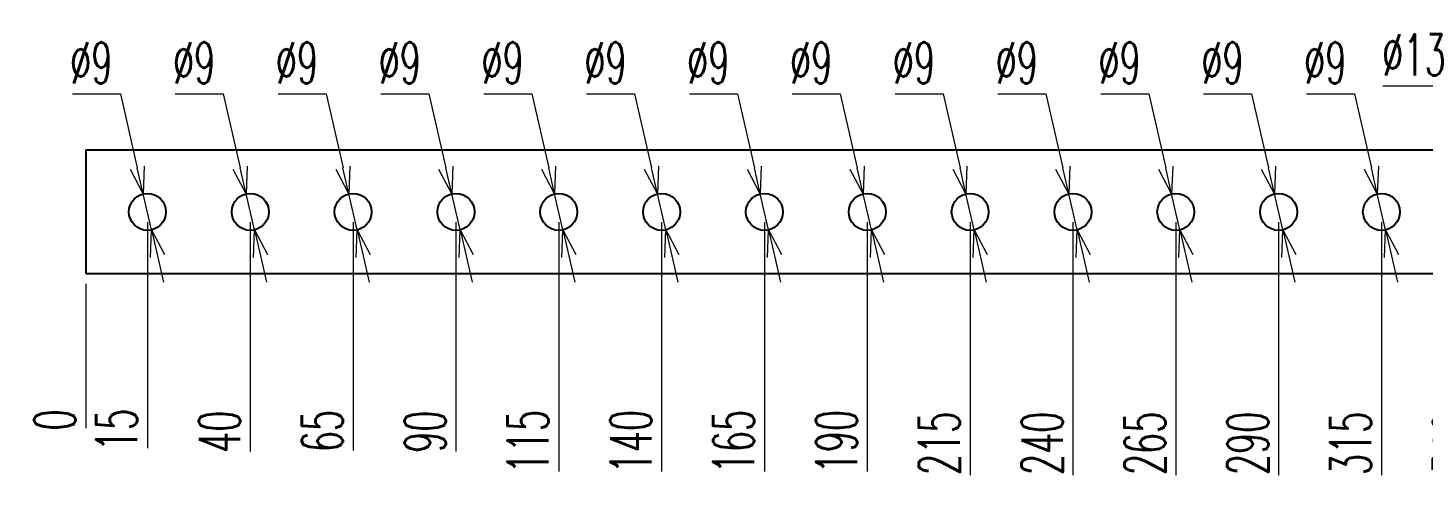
# Model space of a CAD drawing. Header units: millimetres. Extents: x 173893 to 258446, y -176540 to -123824.
# Drawn here: x 192732.6 to 193071.8, y -171179.3 to -171066.8 of the extents above; entities that cross this region are included whole.
import ezdxf

# ---------------------------------------------------------------- set-up
doc = ezdxf.new("R2010")
doc.units = ezdxf.units.MM
doc.header["$LTSCALE"] = 3
doc.layers.add('@.DM. NÉT CHÍNH', color=7, linetype='Continuous')
doc.styles.add('Ann_w01', font='romans.shx', dxfattribs={"width": 0.6, "bigfont": 'chineset.shx'})
doc.dimstyles.new('Dim 01_SC05', dxfattribs={"dimscale": 5, "dimtxt": 2, "dimasz": 1.3, "dimexe": 0.5, "dimexo": 0.5, "dimgap": 0.5, "dimtad": 1, "dimtoh": 1, "dimdec": 1, "dimzin": 12, "dimdsep": 46, "dimtxsty": 'Ann_w01', "dimblk": 'OPEN30', "dimcen": 1.5, "dimclrd": 6, "dimclre": 6, "dimclrt": 3, "dimadec": 1, "dimazin": 3, "dimtm": 1e-09, "dimtfac": 1, "dimtdec": 1, "dimtmove": 0, "dimatfit": 3, "dimldrblk": 'OPEN30', "dimfxl": 1, "dimtolj": 1, "dimlwd": 20, "dimlwe": 20, "dimarcsym": 0})

# ---------------------------------------------------------------- blocks, each defined once
blk = doc.blocks.new('*D950')
at = {"layer": '@.DM. NÉT CHÍNH', "color": 6, "linetype": 'Continuous', "lineweight": 20, "transparency": 16777216}
blk.add_line((192746.71, -171129.08), (192746.71, -171164.19), dxfattribs=at)
at = {"layer": 'Defpoints', "color": 0, "linetype": 'Continuous', "transparency": 16777216}
for p in [(192746.71, -171111.58), (192746.71, -171126.58), (192746.71, -171157.69)]:
    blk.add_point(p, dxfattribs=at)
at = {"layer": '@.DM. NÉT CHÍNH', "color": 3, "linetype": 'Continuous', "transparency": 16777216, "insert": (192739.21, -171162.19), "char_height": 10, "attachment_point": 5, "rotation": 90, "style": 'Ann_w01'}
blk.add_mtext('\\A1;0', dxfattribs=at)
blk = doc.blocks.new('_Open30')
at = {"color": 0, "linetype": 'ByBlock', "lineweight": -2}
for p, q in [((-1, 0.268), (0, 0)), ((0, 0), (-1, -0.268)), ((0, 0), (-1, 0))]:
    blk.add_line(p, q, dxfattribs=at)
blk = doc.blocks.new('*D951')
at = {"layer": '@.DM. NÉT CHÍNH', "color": 6, "linetype": 'Continuous', "lineweight": 20, "transparency": 16777216}
blk.add_line((192761.71, -171114.08), (192761.71, -171169.05), dxfattribs=at)
at = {"layer": 'Defpoints', "color": 0, "linetype": 'Continuous', "transparency": 16777216}
for p in [(192746.71, -171111.58), (192761.71, -171111.58), (192761.71, -171157.69)]:
    blk.add_point(p, dxfattribs=at)
at = {"layer": '@.DM. NÉT CHÍNH', "color": 3, "linetype": 'Continuous', "transparency": 16777216, "insert": (192754.21, -171164.62), "char_height": 10, "attachment_point": 5, "rotation": 90, "style": 'Ann_w01'}
blk.add_mtext('\\A1;15', dxfattribs=at)
blk = doc.blocks.new('*D952')
at = {"layer": '@.DM. NÉT CHÍNH', "color": 6, "linetype": 'Continuous', "lineweight": 20, "transparency": 16777216}
blk.add_line((192811.71, -171114.08), (192811.71, -171169.62), dxfattribs=at)
at = {"layer": 'Defpoints', "color": 0, "linetype": 'Continuous', "transparency": 16777216}
for p in [(192746.71, -171111.58), (192811.71, -171111.58), (192811.71, -171157.69)]:
    blk.add_point(p, dxfattribs=at)
at = {"layer": '@.DM. NÉT CHÍNH', "color": 3, "linetype": 'Continuous', "transparency": 16777216, "insert": (192804.21, -171164.9), "char_height": 10, "attachment_point": 5, "rotation": 90, "style": 'Ann_w01'}
blk.add_mtext('\\A1;65', dxfattribs=at)
blk = doc.blocks.new('*D953')
at = {"layer": '@.DM. NÉT CHÍNH', "color": 6, "linetype": 'Continuous', "lineweight": 20, "transparency": 16777216}
blk.add_line((192836.71, -171114.08), (192836.71, -171169.9), dxfattribs=at)
at = {"layer": 'Defpoints', "color": 0, "linetype": 'Continuous', "transparency": 16777216}
for p in [(192746.71, -171111.58), (192836.71, -171111.58), (192836.71, -171157.69)]:
    blk.add_point(p, dxfattribs=at)
at = {"layer": '@.DM. NÉT CHÍNH', "color": 3, "linetype": 'Continuous', "transparency": 16777216, "insert": (192829.21, -171165.05), "char_height": 10, "attachment_point": 5, "rotation": 90, "style": 'Ann_w01'}
blk.add_mtext('\\A1;90', dxfattribs=at)
blk = doc.blocks.new('*D954')
at = {"layer": '@.DM. NÉT CHÍNH', "color": 6, "linetype": 'Continuous', "lineweight": 20, "transparency": 16777216}
blk.add_line((192861.71, -171114.08), (192861.71, -171174.76), dxfattribs=at)
at = {"layer": 'Defpoints', "color": 0, "linetype": 'Continuous', "transparency": 16777216}
for p in [(192746.71, -171111.58), (192861.71, -171111.58), (192861.71, -171157.69)]:
    blk.add_point(p, dxfattribs=at)
at = {"layer": '@.DM. NÉT CHÍNH', "color": 3, "linetype": 'Continuous', "transparency": 16777216, "insert": (192854.21, -171167.47), "char_height": 10, "attachment_point": 5, "rotation": 90, "style": 'Ann_w01'}
blk.add_mtext('\\A1;115', dxfattribs=at)
blk = doc.blocks.new('*D955')
at = {"layer": '@.DM. NÉT CHÍNH', "color": 6, "linetype": 'Continuous', "lineweight": 20, "transparency": 16777216}
blk.add_line((192886.71, -171114.08), (192886.71, -171174.76), dxfattribs=at)
at = {"layer": 'Defpoints', "color": 0, "linetype": 'Continuous', "transparency": 16777216}
for p in [(192746.71, -171111.58), (192886.71, -171111.58), (192886.71, -171157.69)]:
    blk.add_point(p, dxfattribs=at)
at = {"layer": '@.DM. NÉT CHÍNH', "color": 3, "linetype": 'Continuous', "transparency": 16777216, "insert": (192879.21, -171167.47), "char_height": 10, "attachment_point": 5, "rotation": 90, "style": 'Ann_w01'}
blk.add_mtext('\\A1;140', dxfattribs=at)
blk = doc.blocks.new('*D956')
at = {"layer": '@.DM. NÉT CHÍNH', "color": 6, "linetype": 'Continuous', "lineweight": 20, "transparency": 16777216}
blk.add_line((192911.71, -171114.08), (192911.71, -171174.76), dxfattribs=at)
at = {"layer": 'Defpoints', "color": 0, "linetype": 'Continuous', "transparency": 16777216}
for p in [(192746.71, -171111.58), (192911.71, -171111.58), (192911.71, -171157.69)]:
    blk.add_point(p, dxfattribs=at)
at = {"layer": '@.DM. NÉT CHÍNH', "color": 3, "linetype": 'Continuous', "transparency": 16777216, "insert": (192904.21, -171167.47), "char_height": 10, "attachment_point": 5, "rotation": 90, "style": 'Ann_w01'}
blk.add_mtext('\\A1;165', dxfattribs=at)
blk = doc.blocks.new('*D957')
at = {"layer": '@.DM. NÉT CHÍNH', "color": 6, "linetype": 'Continuous', "lineweight": 20, "transparency": 16777216}
blk.add_line((192936.71, -171114.08), (192936.71, -171174.76), dxfattribs=at)
at = {"layer": 'Defpoints', "color": 0, "linetype": 'Continuous', "transparency": 16777216}
for p in [(192746.71, -171111.58), (192936.71, -171111.58), (192936.71, -171157.69)]:
    blk.add_point(p, dxfattribs=at)
at = {"layer": '@.DM. NÉT CHÍNH', "color": 3, "linetype": 'Continuous', "transparency": 16777216, "insert": (192929.21, -171167.47), "char_height": 10, "attachment_point": 5, "rotation": 90, "style": 'Ann_w01'}
blk.add_mtext('\\A1;190', dxfattribs=at)
blk = doc.blocks.new('*D958')
at = {"layer": '@.DM. NÉT CHÍNH', "color": 6, "linetype": 'Continuous', "lineweight": 20, "transparency": 16777216}
blk.add_line((192961.71, -171114.08), (192961.71, -171175.62), dxfattribs=at)
at = {"layer": 'Defpoints', "color": 0, "linetype": 'Continuous', "transparency": 16777216}
for p in [(192746.71, -171111.58), (192961.71, -171111.58), (192961.71, -171157.69)]:
    blk.add_point(p, dxfattribs=at)
at = {"layer": '@.DM. NÉT CHÍNH', "color": 3, "linetype": 'Continuous', "transparency": 16777216, "insert": (192954.21, -171167.9), "char_height": 10, "attachment_point": 5, "rotation": 90, "style": 'Ann_w01'}
blk.add_mtext('\\A1;215', dxfattribs=at)
blk = doc.blocks.new('*D959')
at = {"layer": '@.DM. NÉT CHÍNH', "color": 6, "linetype": 'Continuous', "lineweight": 20, "transparency": 16777216}
blk.add_line((192986.71, -171114.08), (192986.71, -171175.62), dxfattribs=at)
at = {"layer": 'Defpoints', "color": 0, "linetype": 'Continuous', "transparency": 16777216}
for p in [(192746.71, -171111.58), (192986.71, -171111.58), (192986.71, -171157.69)]:
    blk.add_point(p, dxfattribs=at)
at = {"layer": '@.DM. NÉT CHÍNH', "color": 3, "linetype": 'Continuous', "transparency": 16777216, "insert": (192979.21, -171167.9), "char_height": 10, "attachment_point": 5, "rotation": 90, "style": 'Ann_w01'}
blk.add_mtext('\\A1;240', dxfattribs=at)
blk = doc.blocks.new('*D960')
at = {"layer": '@.DM. NÉT CHÍNH', "color": 6, "linetype": 'Continuous', "lineweight": 20, "transparency": 16777216}
blk.add_line((193011.71, -171114.08), (193011.71, -171175.62), dxfattribs=at)
at = {"layer": 'Defpoints', "color": 0, "linetype": 'Continuous', "transparency": 16777216}
for p in [(192746.71, -171111.58), (193011.71, -171111.58), (193011.71, -171157.69)]:
    blk.add_point(p, dxfattribs=at)
at = {"layer": '@.DM. NÉT CHÍNH', "color": 3, "linetype": 'Continuous', "transparency": 16777216, "insert": (193004.21, -171167.9), "char_height": 10, "attachment_point": 5, "rotation": 90, "style": 'Ann_w01'}
blk.add_mtext('\\A1;265', dxfattribs=at)
blk = doc.blocks.new('*D961')
at = {"layer": '@.DM. NÉT CHÍNH', "color": 6, "linetype": 'Continuous', "lineweight": 20, "transparency": 16777216}
blk.add_line((193036.71, -171114.08), (193036.71, -171175.62), dxfattribs=at)
at = {"layer": 'Defpoints', "color": 0, "linetype": 'Continuous', "transparency": 16777216}
for p in [(192746.71, -171111.58), (193036.71, -171111.58), (193036.71, -171157.69)]:
    blk.add_point(p, dxfattribs=at)
at = {"layer": '@.DM. NÉT CHÍNH', "color": 3, "linetype": 'Continuous', "transparency": 16777216, "insert": (193029.21, -171167.9), "char_height": 10, "attachment_point": 5, "rotation": 90, "style": 'Ann_w01'}
blk.add_mtext('\\A1;290', dxfattribs=at)
blk = doc.blocks.new('*D962')
at = {"layer": '@.DM. NÉT CHÍNH', "color": 6, "linetype": 'Continuous', "lineweight": 20, "transparency": 16777216}
blk.add_line((193061.71, -171114.08), (193061.71, -171175.62), dxfattribs=at)
at = {"layer": 'Defpoints', "color": 0, "linetype": 'Continuous', "transparency": 16777216}
for p in [(192746.71, -171111.58), (193061.71, -171111.58), (193061.71, -171157.69)]:
    blk.add_point(p, dxfattribs=at)
at = {"layer": '@.DM. NÉT CHÍNH', "color": 3, "linetype": 'Continuous', "transparency": 16777216, "insert": (193054.21, -171167.9), "char_height": 10, "attachment_point": 5, "rotation": 90, "style": 'Ann_w01'}
blk.add_mtext('\\A1;315', dxfattribs=at)
blk = doc.blocks.new('*D963')
at = {"layer": '@.DM. NÉT CHÍNH', "color": 6, "linetype": 'Continuous', "lineweight": 20, "transparency": 16777216}
blk.add_line((193086.71, -171115.58), (193086.71, -171175.62), dxfattribs=at)
at = {"layer": 'Defpoints', "color": 0, "linetype": 'Continuous', "transparency": 16777216}
for p in [(192746.71, -171111.58), (193086.71, -171113.08), (193086.71, -171157.69)]:
    blk.add_point(p, dxfattribs=at)
at = {"layer": '@.DM. NÉT CHÍNH', "color": 3, "linetype": 'Continuous', "transparency": 16777216, "insert": (193079.21, -171167.9), "char_height": 10, "attachment_point": 5, "rotation": 90, "style": 'Ann_w01'}
blk.add_mtext('\\A1;340', dxfattribs=at)
blk = doc.blocks.new('*D964')
at = {"layer": '@.DM. NÉT CHÍNH', "color": 6, "linetype": 'Continuous', "lineweight": 20, "transparency": 16777216}
blk.add_line((193111.71, -171114.08), (193111.71, -171175.62), dxfattribs=at)
at = {"layer": 'Defpoints', "color": 0, "linetype": 'Continuous', "transparency": 16777216}
for p in [(192746.71, -171111.58), (193111.71, -171111.58), (193111.71, -171157.69)]:
    blk.add_point(p, dxfattribs=at)
at = {"layer": '@.DM. NÉT CHÍNH', "color": 3, "linetype": 'Continuous', "transparency": 16777216, "insert": (193104.21, -171167.9), "char_height": 10, "attachment_point": 5, "rotation": 90, "style": 'Ann_w01'}
blk.add_mtext('\\A1;365', dxfattribs=at)
blk = doc.blocks.new('*D965')
at = {"layer": '@.DM. NÉT CHÍNH', "color": 6, "linetype": 'Continuous', "lineweight": 20, "transparency": 16777216}
blk.add_line((193136.71, -171114.08), (193136.71, -171175.62), dxfattribs=at)
at = {"layer": 'Defpoints', "color": 0, "linetype": 'Continuous', "transparency": 16777216}
for p in [(192746.71, -171111.58), (193136.71, -171111.58), (193136.71, -171157.69)]:
    blk.add_point(p, dxfattribs=at)
at = {"layer": '@.DM. NÉT CHÍNH', "color": 3, "linetype": 'Continuous', "transparency": 16777216, "insert": (193129.21, -171167.9), "char_height": 10, "attachment_point": 5, "rotation": 90, "style": 'Ann_w01'}
blk.add_mtext('\\A1;390', dxfattribs=at)
blk = doc.blocks.new('*D966')
at = {"layer": '@.DM. NÉT CHÍNH', "color": 6, "linetype": 'Continuous', "lineweight": 20, "transparency": 16777216}
blk.add_line((193161.71, -171114.08), (193161.71, -171175.62), dxfattribs=at)
at = {"layer": 'Defpoints', "color": 0, "linetype": 'Continuous', "transparency": 16777216}
for p in [(192746.71, -171111.58), (193161.71, -171111.58), (193161.71, -171157.69)]:
    blk.add_point(p, dxfattribs=at)
at = {"layer": '@.DM. NÉT CHÍNH', "color": 3, "linetype": 'Continuous', "transparency": 16777216, "insert": (193154.21, -171167.9), "char_height": 10, "attachment_point": 5, "rotation": 90, "style": 'Ann_w01'}
blk.add_mtext('\\A1;415', dxfattribs=at)
blk = doc.blocks.new('*D967')
at = {"layer": '@.DM. NÉT CHÍNH', "color": 6, "linetype": 'Continuous', "lineweight": 20, "transparency": 16777216}
blk.add_line((193186.71, -171114.08), (193186.71, -171175.62), dxfattribs=at)
at = {"layer": 'Defpoints', "color": 0, "linetype": 'Continuous', "transparency": 16777216}
for p in [(192746.71, -171111.58), (193186.71, -171111.58), (193186.71, -171157.69)]:
    blk.add_point(p, dxfattribs=at)
at = {"layer": '@.DM. NÉT CHÍNH', "color": 3, "linetype": 'Continuous', "transparency": 16777216, "insert": (193179.21, -171167.9), "char_height": 10, "attachment_point": 5, "rotation": 90, "style": 'Ann_w01'}
blk.add_mtext('\\A1;440', dxfattribs=at)
blk = doc.blocks.new('*D968')
at = {"layer": '@.DM. NÉT CHÍNH', "color": 6, "linetype": 'Continuous', "lineweight": 20, "transparency": 16777216}
blk.add_line((193211.71, -171114.08), (193211.71, -171175.62), dxfattribs=at)
at = {"layer": 'Defpoints', "color": 0, "linetype": 'Continuous', "transparency": 16777216}
for p in [(192746.71, -171111.58), (193211.71, -171111.58), (193211.71, -171157.69)]:
    blk.add_point(p, dxfattribs=at)
at = {"layer": '@.DM. NÉT CHÍNH', "color": 3, "linetype": 'Continuous', "transparency": 16777216, "insert": (193204.21, -171167.9), "char_height": 10, "attachment_point": 5, "rotation": 90, "style": 'Ann_w01'}
blk.add_mtext('\\A1;465', dxfattribs=at)
blk = doc.blocks.new('*D969')
at = {"layer": '@.DM. NÉT CHÍNH', "color": 6, "linetype": 'Continuous', "lineweight": 20, "transparency": 16777216}
blk.add_line((193236.71, -171114.08), (193236.71, -171175.62), dxfattribs=at)
at = {"layer": 'Defpoints', "color": 0, "linetype": 'Continuous', "transparency": 16777216}
for p in [(192746.71, -171111.58), (193236.71, -171111.58), (193236.71, -171157.69)]:
    blk.add_point(p, dxfattribs=at)
at = {"layer": '@.DM. NÉT CHÍNH', "color": 3, "linetype": 'Continuous', "transparency": 16777216, "insert": (193229.21, -171167.9), "char_height": 10, "attachment_point": 5, "rotation": 90, "style": 'Ann_w01'}
blk.add_mtext('\\A1;490', dxfattribs=at)
blk = doc.blocks.new('*D970')
at = {"layer": '@.DM. NÉT CHÍNH', "color": 6, "linetype": 'Continuous', "lineweight": 20, "transparency": 16777216}
blk.add_line((193261.71, -171114.08), (193261.71, -171175.62), dxfattribs=at)
at = {"layer": 'Defpoints', "color": 0, "linetype": 'Continuous', "transparency": 16777216}
for p in [(192746.71, -171111.58), (193261.71, -171111.58), (193261.71, -171157.69)]:
    blk.add_point(p, dxfattribs=at)
at = {"layer": '@.DM. NÉT CHÍNH', "color": 3, "linetype": 'Continuous', "transparency": 16777216, "insert": (193254.21, -171167.9), "char_height": 10, "attachment_point": 5, "rotation": 90, "style": 'Ann_w01'}
blk.add_mtext('\\A1;515', dxfattribs=at)
blk = doc.blocks.new('*D971')
at = {"layer": '@.DM. NÉT CHÍNH', "color": 6, "linetype": 'Continuous', "lineweight": 20, "transparency": 16777216}
blk.add_line((193286.71, -171114.08), (193286.71, -171175.62), dxfattribs=at)
at = {"layer": 'Defpoints', "color": 0, "linetype": 'Continuous', "transparency": 16777216}
for p in [(192746.71, -171111.58), (193286.71, -171111.58), (193286.71, -171157.69)]:
    blk.add_point(p, dxfattribs=at)
at = {"layer": '@.DM. NÉT CHÍNH', "color": 3, "linetype": 'Continuous', "transparency": 16777216, "insert": (193279.21, -171167.9), "char_height": 10, "attachment_point": 5, "rotation": 90, "style": 'Ann_w01'}
blk.add_mtext('\\A1;540', dxfattribs=at)
blk = doc.blocks.new('*D972')
at = {"layer": '@.DM. NÉT CHÍNH', "color": 6, "linetype": 'Continuous', "lineweight": 20, "transparency": 16777216}
blk.add_line((193311.71, -171114.08), (193311.71, -171175.62), dxfattribs=at)
at = {"layer": 'Defpoints', "color": 0, "linetype": 'Continuous', "transparency": 16777216}
for p in [(192746.71, -171111.58), (193311.71, -171111.58), (193311.71, -171157.69)]:
    blk.add_point(p, dxfattribs=at)
at = {"layer": '@.DM. NÉT CHÍNH', "color": 3, "linetype": 'Continuous', "transparency": 16777216, "insert": (193304.21, -171167.9), "char_height": 10, "attachment_point": 5, "rotation": 90, "style": 'Ann_w01'}
blk.add_mtext('\\A1;565', dxfattribs=at)
blk = doc.blocks.new('*D973')
at = {"layer": '@.DM. NÉT CHÍNH', "color": 6, "linetype": 'Continuous', "lineweight": 20, "transparency": 16777216}
blk.add_line((193336.71, -171114.08), (193336.71, -171175.62), dxfattribs=at)
at = {"layer": 'Defpoints', "color": 0, "linetype": 'Continuous', "transparency": 16777216}
for p in [(192746.71, -171111.58), (193336.71, -171111.58), (193336.71, -171157.69)]:
    blk.add_point(p, dxfattribs=at)
at = {"layer": '@.DM. NÉT CHÍNH', "color": 3, "linetype": 'Continuous', "transparency": 16777216, "insert": (193329.21, -171167.9), "char_height": 10, "attachment_point": 5, "rotation": 90, "style": 'Ann_w01'}
blk.add_mtext('\\A1;590', dxfattribs=at)
blk = doc.blocks.new('*D974')
at = {"layer": '@.DM. NÉT CHÍNH', "color": 6, "linetype": 'Continuous', "lineweight": 20, "transparency": 16777216}
blk.add_line((193361.71, -171114.08), (193361.71, -171175.33), dxfattribs=at)
at = {"layer": 'Defpoints', "color": 0, "linetype": 'Continuous', "transparency": 16777216}
for p in [(192746.71, -171111.58), (193361.71, -171111.58), (193361.71, -171157.69)]:
    blk.add_point(p, dxfattribs=at)
at = {"layer": '@.DM. NÉT CHÍNH', "color": 3, "linetype": 'Continuous', "transparency": 16777216, "insert": (193354.21, -171167.76), "char_height": 10, "attachment_point": 5, "rotation": 90, "style": 'Ann_w01'}
blk.add_mtext('\\A1;615', dxfattribs=at)
blk = doc.blocks.new('*D975')
at = {"layer": '@.DM. NÉT CHÍNH', "color": 6, "linetype": 'Continuous', "lineweight": 20, "transparency": 16777216}
blk.add_line((193411.71, -171114.08), (193411.71, -171175.33), dxfattribs=at)
at = {"layer": 'Defpoints', "color": 0, "linetype": 'Continuous', "transparency": 16777216}
for p in [(192746.71, -171111.58), (193411.71, -171111.58), (193411.71, -171157.69)]:
    blk.add_point(p, dxfattribs=at)
at = {"layer": '@.DM. NÉT CHÍNH', "color": 3, "linetype": 'Continuous', "transparency": 16777216, "insert": (193404.21, -171167.76), "char_height": 10, "attachment_point": 5, "rotation": 90, "style": 'Ann_w01'}
blk.add_mtext('\\A1;665', dxfattribs=at)
blk = doc.blocks.new('*D976')
at = {"layer": '@.DM. NÉT CHÍNH', "color": 6, "linetype": 'Continuous', "lineweight": 20, "transparency": 16777216}
blk.add_line((193426.71, -171129.08), (193426.71, -171175.33), dxfattribs=at)
at = {"layer": 'Defpoints', "color": 0, "linetype": 'Continuous', "transparency": 16777216}
for p in [(192746.71, -171111.58), (193426.71, -171126.58), (193426.71, -171157.69)]:
    blk.add_point(p, dxfattribs=at)
at = {"layer": '@.DM. NÉT CHÍNH', "color": 3, "linetype": 'Continuous', "transparency": 16777216, "insert": (193419.21, -171167.76), "char_height": 10, "attachment_point": 5, "rotation": 90, "style": 'Ann_w01'}
blk.add_mtext('\\A1;680', dxfattribs=at)
blk = doc.blocks.new('*D1029')
at = {"layer": '@.DM. NÉT CHÍNH', "color": 6, "linetype": 'Continuous', "lineweight": 20, "transparency": 16777216}
for p, q in [((192843.48, -171082.83), (192855.12, -171082.83)), ((192855.12, -171082.83), (192859.25, -171100.86)), ((192862.72, -171115.97), (192860.7, -171107.2)), ((192864.17, -171122.3), (192865.62, -171128.64))]:
    blk.add_line(p, q, dxfattribs=at)
at = {"layer": 'Defpoints', "color": 0, "linetype": 'Continuous', "transparency": 16777216}
for p in [(192860.7, -171107.2), (192862.72, -171115.97)]:
    blk.add_point(p, dxfattribs=at)
at = {"layer": '@.DM. NÉT CHÍNH', "color": 6, "linetype": 'Continuous', "lineweight": 20, "transparency": 16777216, "xscale": 6.5, "yscale": 6.5, "zscale": 6.5}
for p, rotation in [((192860.7, -171107.2), 282.9102221401686), ((192862.72, -171115.97), 102.9102221401685)]:
    blk.add_blockref('_Open30', p, dxfattribs=dict(at, rotation=rotation))
at = {"layer": '@.DM. NÉT CHÍNH', "color": 3, "linetype": 'Continuous', "transparency": 16777216, "insert": (192848.05, -171075.33), "char_height": 10, "attachment_point": 5, "style": 'Ann_w01'}
blk.add_mtext('\\A1;∅9', dxfattribs=at)
blk = doc.blocks.new('*D1030')
at = {"layer": '@.DM. NÉT CHÍNH', "color": 6, "linetype": 'Continuous', "lineweight": 20, "transparency": 16777216}
for p, q in [((192818.48, -171082.83), (192830.12, -171082.83)), ((192830.12, -171082.83), (192834.25, -171100.86)), ((192837.72, -171115.97), (192835.7, -171107.2)), ((192839.17, -171122.3), (192840.62, -171128.64))]:
    blk.add_line(p, q, dxfattribs=at)
at = {"layer": 'Defpoints', "color": 0, "linetype": 'Continuous', "transparency": 16777216}
for p in [(192835.7, -171107.2), (192837.72, -171115.97)]:
    blk.add_point(p, dxfattribs=at)
at = {"layer": '@.DM. NÉT CHÍNH', "color": 6, "linetype": 'Continuous', "lineweight": 20, "transparency": 16777216, "xscale": 6.5, "yscale": 6.5, "zscale": 6.5}
for p, rotation in [((192835.7, -171107.2), 282.9102221404169), ((192837.72, -171115.97), 102.9102221404169)]:
    blk.add_blockref('_Open30', p, dxfattribs=dict(at, rotation=rotation))
at = {"layer": '@.DM. NÉT CHÍNH', "color": 3, "linetype": 'Continuous', "transparency": 16777216, "insert": (192823.05, -171075.33), "char_height": 10, "attachment_point": 5, "style": 'Ann_w01'}
blk.add_mtext('\\A1;∅9', dxfattribs=at)
blk = doc.blocks.new('*D1034')
at = {"layer": '@.DM. NÉT CHÍNH', "color": 6, "linetype": 'Continuous', "lineweight": 20, "transparency": 16777216}
for p, q in [((192793.48, -171082.83), (192805.12, -171082.83)), ((192805.12, -171082.83), (192809.25, -171100.86)), ((192812.72, -171115.97), (192810.7, -171107.2)), ((192814.17, -171122.3), (192815.62, -171128.64))]:
    blk.add_line(p, q, dxfattribs=at)
at = {"layer": 'Defpoints', "color": 0, "linetype": 'Continuous', "transparency": 16777216}
for p in [(192810.7, -171107.2), (192812.72, -171115.97)]:
    blk.add_point(p, dxfattribs=at)
at = {"layer": '@.DM. NÉT CHÍNH', "color": 6, "linetype": 'Continuous', "lineweight": 20, "transparency": 16777216, "xscale": 6.5, "yscale": 6.5, "zscale": 6.5}
for p, rotation in [((192810.7, -171107.2), 282.9102221403191), ((192812.72, -171115.97), 102.9102221403191)]:
    blk.add_blockref('_Open30', p, dxfattribs=dict(at, rotation=rotation))
at = {"layer": '@.DM. NÉT CHÍNH', "color": 3, "linetype": 'Continuous', "transparency": 16777216, "insert": (192798.05, -171075.33), "char_height": 10, "attachment_point": 5, "style": 'Ann_w01'}
blk.add_mtext('\\A1;∅9', dxfattribs=at)
blk = doc.blocks.new('*D1044')
at = {"layer": '@.DM. NÉT CHÍNH', "color": 6, "linetype": 'Continuous', "lineweight": 20, "transparency": 16777216}
for p, q in [((193062.03, -171080.88), (193079.67, -171080.88)), ((193079.67, -171080.88), (193083.81, -171098.91)), ((193088.16, -171117.92), (193085.26, -171105.25)), ((193089.61, -171124.25), (193091.07, -171130.59))]:
    blk.add_line(p, q, dxfattribs=at)
at = {"layer": 'Defpoints', "color": 0, "linetype": 'Continuous', "transparency": 16777216}
for p in [(193085.26, -171105.25), (193088.16, -171117.92)]:
    blk.add_point(p, dxfattribs=at)
at = {"layer": '@.DM. NÉT CHÍNH', "color": 6, "linetype": 'Continuous', "lineweight": 20, "transparency": 16777216, "xscale": 6.5, "yscale": 6.5, "zscale": 6.5}
for p, rotation in [((193085.26, -171105.25), 282.9102221406922), ((193088.16, -171117.92), 102.9102221406921)]:
    blk.add_blockref('_Open30', p, dxfattribs=dict(at, rotation=rotation))
at = {"layer": '@.DM. NÉT CHÍNH', "color": 3, "linetype": 'Continuous', "transparency": 16777216, "insert": (193069.6, -171073.38), "char_height": 10, "attachment_point": 5, "style": 'Ann_w01'}
blk.add_mtext('\\A1;∅13', dxfattribs=at)
blk = doc.blocks.new('*D1045')
at = {"layer": '@.DM. NÉT CHÍNH', "color": 6, "linetype": 'Continuous', "lineweight": 20, "transparency": 16777216}
for p, q in [((193043.48, -171082.83), (193055.12, -171082.83)), ((193055.12, -171082.83), (193059.25, -171100.86)), ((193062.72, -171115.97), (193060.7, -171107.2)), ((193064.17, -171122.3), (193065.62, -171128.64))]:
    blk.add_line(p, q, dxfattribs=at)
at = {"layer": 'Defpoints', "color": 0, "linetype": 'Continuous', "transparency": 16777216}
for p in [(193060.7, -171107.2), (193062.72, -171115.97)]:
    blk.add_point(p, dxfattribs=at)
at = {"layer": '@.DM. NÉT CHÍNH', "color": 6, "linetype": 'Continuous', "lineweight": 20, "transparency": 16777216, "xscale": 6.5, "yscale": 6.5, "zscale": 6.5}
for p, rotation in [((193060.7, -171107.2), 282.9102221416961), ((193062.72, -171115.97), 102.9102221416961)]:
    blk.add_blockref('_Open30', p, dxfattribs=dict(at, rotation=rotation))
at = {"layer": '@.DM. NÉT CHÍNH', "color": 3, "linetype": 'Continuous', "transparency": 16777216, "insert": (193048.05, -171075.33), "char_height": 10, "attachment_point": 5, "style": 'Ann_w01'}
blk.add_mtext('\\A1;∅9', dxfattribs=at)
blk = doc.blocks.new('*D1046')
at = {"layer": '@.DM. NÉT CHÍNH', "color": 6, "linetype": 'Continuous', "lineweight": 20, "transparency": 16777216}
for p, q in [((193018.48, -171082.83), (193030.12, -171082.83)), ((193030.12, -171082.83), (193034.25, -171100.86)), ((193037.72, -171115.97), (193035.7, -171107.2)), ((193039.17, -171122.3), (193040.62, -171128.64))]:
    blk.add_line(p, q, dxfattribs=at)
at = {"layer": 'Defpoints', "color": 0, "linetype": 'Continuous', "transparency": 16777216}
for p in [(193035.7, -171107.2), (193037.72, -171115.97)]:
    blk.add_point(p, dxfattribs=at)
at = {"layer": '@.DM. NÉT CHÍNH', "color": 6, "linetype": 'Continuous', "lineweight": 20, "transparency": 16777216, "xscale": 6.5, "yscale": 6.5, "zscale": 6.5}
for p, rotation in [((193035.7, -171107.2), 282.9102221416134), ((193037.72, -171115.97), 102.9102221416133)]:
    blk.add_blockref('_Open30', p, dxfattribs=dict(at, rotation=rotation))
at = {"layer": '@.DM. NÉT CHÍNH', "color": 3, "linetype": 'Continuous', "transparency": 16777216, "insert": (193023.05, -171075.33), "char_height": 10, "attachment_point": 5, "style": 'Ann_w01'}
blk.add_mtext('\\A1;∅9', dxfattribs=at)
blk = doc.blocks.new('*D1047')
at = {"layer": '@.DM. NÉT CHÍNH', "color": 6, "linetype": 'Continuous', "lineweight": 20, "transparency": 16777216}
for p, q in [((192993.48, -171082.83), (193005.12, -171082.83)), ((193005.12, -171082.83), (193009.25, -171100.86)), ((193012.72, -171115.97), (193010.7, -171107.2)), ((193014.17, -171122.3), (193015.62, -171128.64))]:
    blk.add_line(p, q, dxfattribs=at)
at = {"layer": 'Defpoints', "color": 0, "linetype": 'Continuous', "transparency": 16777216}
for p in [(193010.7, -171107.2), (193012.72, -171115.97)]:
    blk.add_point(p, dxfattribs=at)
at = {"layer": '@.DM. NÉT CHÍNH', "color": 6, "linetype": 'Continuous', "lineweight": 20, "transparency": 16777216, "xscale": 6.5, "yscale": 6.5, "zscale": 6.5}
for p, rotation in [((193010.7, -171107.2), 282.9102221398488), ((193012.72, -171115.97), 102.9102221398488)]:
    blk.add_blockref('_Open30', p, dxfattribs=dict(at, rotation=rotation))
at = {"layer": '@.DM. NÉT CHÍNH', "color": 3, "linetype": 'Continuous', "transparency": 16777216, "insert": (192998.05, -171075.33), "char_height": 10, "attachment_point": 5, "style": 'Ann_w01'}
blk.add_mtext('\\A1;∅9', dxfattribs=at)
blk = doc.blocks.new('*D1048')
at = {"layer": '@.DM. NÉT CHÍNH', "color": 6, "linetype": 'Continuous', "lineweight": 20, "transparency": 16777216}
for p, q in [((192968.48, -171082.83), (192980.12, -171082.83)), ((192980.12, -171082.83), (192984.25, -171100.86)), ((192987.72, -171115.97), (192985.7, -171107.2)), ((192989.17, -171122.3), (192990.62, -171128.64))]:
    blk.add_line(p, q, dxfattribs=at)
at = {"layer": 'Defpoints', "color": 0, "linetype": 'Continuous', "transparency": 16777216}
for p in [(192985.7, -171107.2), (192987.72, -171115.97)]:
    blk.add_point(p, dxfattribs=at)
at = {"layer": '@.DM. NÉT CHÍNH', "color": 6, "linetype": 'Continuous', "lineweight": 20, "transparency": 16777216, "xscale": 6.5, "yscale": 6.5, "zscale": 6.5}
for p, rotation in [((192985.7, -171107.2), 282.9102221405448), ((192987.72, -171115.97), 102.9102221405448)]:
    blk.add_blockref('_Open30', p, dxfattribs=dict(at, rotation=rotation))
at = {"layer": '@.DM. NÉT CHÍNH', "color": 3, "linetype": 'Continuous', "transparency": 16777216, "insert": (192973.05, -171075.33), "char_height": 10, "attachment_point": 5, "style": 'Ann_w01'}
blk.add_mtext('\\A1;∅9', dxfattribs=at)
blk = doc.blocks.new('*D1049')
at = {"layer": '@.DM. NÉT CHÍNH', "color": 6, "linetype": 'Continuous', "lineweight": 20, "transparency": 16777216}
for p, q in [((192943.48, -171082.83), (192955.12, -171082.83)), ((192955.12, -171082.83), (192959.25, -171100.86)), ((192962.72, -171115.97), (192960.7, -171107.2)), ((192964.17, -171122.3), (192965.62, -171128.64))]:
    blk.add_line(p, q, dxfattribs=at)
at = {"layer": 'Defpoints', "color": 0, "linetype": 'Continuous', "transparency": 16777216}
for p in [(192960.7, -171107.2), (192962.72, -171115.97)]:
    blk.add_point(p, dxfattribs=at)
at = {"layer": '@.DM. NÉT CHÍNH', "color": 6, "linetype": 'Continuous', "lineweight": 20, "transparency": 16777216, "xscale": 6.5, "yscale": 6.5, "zscale": 6.5}
for p, rotation in [((192960.7, -171107.2), 282.9102221418917), ((192962.72, -171115.97), 102.9102221418918)]:
    blk.add_blockref('_Open30', p, dxfattribs=dict(at, rotation=rotation))
at = {"layer": '@.DM. NÉT CHÍNH', "color": 3, "linetype": 'Continuous', "transparency": 16777216, "insert": (192948.05, -171075.33), "char_height": 10, "attachment_point": 5, "style": 'Ann_w01'}
blk.add_mtext('\\A1;∅9', dxfattribs=at)
blk = doc.blocks.new('*D1050')
at = {"layer": '@.DM. NÉT CHÍNH', "color": 6, "linetype": 'Continuous', "lineweight": 20, "transparency": 16777216}
for p, q in [((192918.48, -171082.83), (192930.12, -171082.83)), ((192930.12, -171082.83), (192934.25, -171100.86)), ((192937.72, -171115.97), (192935.7, -171107.2)), ((192939.17, -171122.3), (192940.62, -171128.64))]:
    blk.add_line(p, q, dxfattribs=at)
at = {"layer": 'Defpoints', "color": 0, "linetype": 'Continuous', "transparency": 16777216}
for p in [(192935.7, -171107.2), (192937.72, -171115.97)]:
    blk.add_point(p, dxfattribs=at)
at = {"layer": '@.DM. NÉT CHÍNH', "color": 6, "linetype": 'Continuous', "lineweight": 20, "transparency": 16777216, "xscale": 6.5, "yscale": 6.5, "zscale": 6.5}
for p, rotation in [((192935.7, -171107.2), 282.9102221411694), ((192937.72, -171115.97), 102.9102221411694)]:
    blk.add_blockref('_Open30', p, dxfattribs=dict(at, rotation=rotation))
at = {"layer": '@.DM. NÉT CHÍNH', "color": 3, "linetype": 'Continuous', "transparency": 16777216, "insert": (192923.05, -171075.33), "char_height": 10, "attachment_point": 5, "style": 'Ann_w01'}
blk.add_mtext('\\A1;∅9', dxfattribs=at)
blk = doc.blocks.new('*D1051')
at = {"layer": '@.DM. NÉT CHÍNH', "color": 6, "linetype": 'Continuous', "lineweight": 20, "transparency": 16777216}
for p, q in [((192893.48, -171082.83), (192905.12, -171082.83)), ((192905.12, -171082.83), (192909.25, -171100.86)), ((192912.72, -171115.97), (192910.7, -171107.2)), ((192914.17, -171122.3), (192915.62, -171128.64))]:
    blk.add_line(p, q, dxfattribs=at)
at = {"layer": 'Defpoints', "color": 0, "linetype": 'Continuous', "transparency": 16777216}
for p in [(192910.7, -171107.2), (192912.72, -171115.97)]:
    blk.add_point(p, dxfattribs=at)
at = {"layer": '@.DM. NÉT CHÍNH', "color": 6, "linetype": 'Continuous', "lineweight": 20, "transparency": 16777216, "xscale": 6.5, "yscale": 6.5, "zscale": 6.5}
for p, rotation in [((192910.7, -171107.2), 282.9102221404884), ((192912.72, -171115.97), 102.9102221404884)]:
    blk.add_blockref('_Open30', p, dxfattribs=dict(at, rotation=rotation))
at = {"layer": '@.DM. NÉT CHÍNH', "color": 3, "linetype": 'Continuous', "transparency": 16777216, "insert": (192898.05, -171075.33), "char_height": 10, "attachment_point": 5, "style": 'Ann_w01'}
blk.add_mtext('\\A1;∅9', dxfattribs=at)
blk = doc.blocks.new('*D1052')
at = {"layer": '@.DM. NÉT CHÍNH', "color": 6, "linetype": 'Continuous', "lineweight": 20, "transparency": 16777216}
for p, q in [((192868.48, -171082.83), (192880.12, -171082.83)), ((192880.12, -171082.83), (192884.25, -171100.86)), ((192887.72, -171115.97), (192885.7, -171107.2)), ((192889.17, -171122.3), (192890.62, -171128.64))]:
    blk.add_line(p, q, dxfattribs=at)
at = {"layer": 'Defpoints', "color": 0, "linetype": 'Continuous', "transparency": 16777216}
for p in [(192885.7, -171107.2), (192887.72, -171115.97)]:
    blk.add_point(p, dxfattribs=at)
at = {"layer": '@.DM. NÉT CHÍNH', "color": 6, "linetype": 'Continuous', "lineweight": 20, "transparency": 16777216, "xscale": 6.5, "yscale": 6.5, "zscale": 6.5}
for p, rotation in [((192885.7, -171107.2), 282.91022214021), ((192887.72, -171115.97), 102.91022214021)]:
    blk.add_blockref('_Open30', p, dxfattribs=dict(at, rotation=rotation))
at = {"layer": '@.DM. NÉT CHÍNH', "color": 3, "linetype": 'Continuous', "transparency": 16777216, "insert": (192873.05, -171075.33), "char_height": 10, "attachment_point": 5, "style": 'Ann_w01'}
blk.add_mtext('\\A1;∅9', dxfattribs=at)
blk = doc.blocks.new('*D1053')
at = {"layer": '@.DM. NÉT CHÍNH', "color": 6, "linetype": 'Continuous', "lineweight": 20, "transparency": 16777216}
for p, q in [((192743.48, -171082.83), (192755.12, -171082.83)), ((192755.12, -171082.83), (192759.25, -171100.86)), ((192762.72, -171115.97), (192760.7, -171107.2)), ((192764.17, -171122.3), (192765.62, -171128.64))]:
    blk.add_line(p, q, dxfattribs=at)
at = {"layer": 'Defpoints', "color": 0, "linetype": 'Continuous', "transparency": 16777216}
for p in [(192760.7, -171107.2), (192762.72, -171115.97)]:
    blk.add_point(p, dxfattribs=at)
at = {"layer": '@.DM. NÉT CHÍNH', "color": 6, "linetype": 'Continuous', "lineweight": 20, "transparency": 16777216, "xscale": 6.5, "yscale": 6.5, "zscale": 6.5}
for p, rotation in [((192760.7, -171107.2), 282.910222140447), ((192762.72, -171115.97), 102.9102221404469)]:
    blk.add_blockref('_Open30', p, dxfattribs=dict(at, rotation=rotation))
at = {"layer": '@.DM. NÉT CHÍNH', "color": 3, "linetype": 'Continuous', "transparency": 16777216, "insert": (192748.05, -171075.33), "char_height": 10, "attachment_point": 5, "style": 'Ann_w01'}
blk.add_mtext('\\A1;∅9', dxfattribs=at)
blk = doc.blocks.new('*D4216')
at = {"layer": '@.DM. NÉT CHÍNH', "color": 6, "linetype": 'Continuous', "lineweight": 20, "transparency": 16777216}
blk.add_line((192786.71, -171114.08), (192786.71, -171169.9), dxfattribs=at)
at = {"layer": 'Defpoints', "color": 0, "linetype": 'Continuous', "transparency": 16777216}
for p in [(192746.71, -171111.58), (192786.71, -171111.58), (192786.71, -171157.69)]:
    blk.add_point(p, dxfattribs=at)
at = {"layer": '@.DM. NÉT CHÍNH', "color": 3, "linetype": 'Continuous', "transparency": 16777216, "insert": (192779.21, -171165.05), "char_height": 10, "attachment_point": 5, "rotation": 90, "style": 'Ann_w01'}
blk.add_mtext('\\A1;40', dxfattribs=at)
blk = doc.blocks.new('*D4217')
at = {"layer": '@.DM. NÉT CHÍNH', "color": 6, "linetype": 'Continuous', "lineweight": 20, "transparency": 16777216}
blk.add_line((193386.71, -171114.08), (193386.71, -171175.33), dxfattribs=at)
at = {"layer": 'Defpoints', "color": 0, "linetype": 'Continuous', "transparency": 16777216}
for p in [(192746.71, -171111.58), (193386.71, -171111.58), (193386.71, -171157.69)]:
    blk.add_point(p, dxfattribs=at)
at = {"layer": '@.DM. NÉT CHÍNH', "color": 3, "linetype": 'Continuous', "transparency": 16777216, "insert": (193379.21, -171167.76), "char_height": 10, "attachment_point": 5, "rotation": 90, "style": 'Ann_w01'}
blk.add_mtext('\\A1;640', dxfattribs=at)
blk = doc.blocks.new('*D4219')
at = {"layer": '@.DM. NÉT CHÍNH', "color": 6, "linetype": 'Continuous', "lineweight": 20, "transparency": 16777216}
for p, q in [((192768.48, -171082.83), (192780.12, -171082.83)), ((192780.12, -171082.83), (192784.25, -171100.86)), ((192787.72, -171115.97), (192785.7, -171107.2)), ((192789.17, -171122.3), (192790.62, -171128.64))]:
    blk.add_line(p, q, dxfattribs=at)
at = {"layer": 'Defpoints', "color": 0, "linetype": 'Continuous', "transparency": 16777216}
for p in [(192785.7, -171107.2), (192787.72, -171115.97)]:
    blk.add_point(p, dxfattribs=at)
at = {"layer": '@.DM. NÉT CHÍNH', "color": 6, "linetype": 'Continuous', "lineweight": 20, "transparency": 16777216, "xscale": 6.5, "yscale": 6.5, "zscale": 6.5}
for p, rotation in [((192785.7, -171107.2), 282.9102221401385), ((192787.72, -171115.97), 102.9102221401385)]:
    blk.add_blockref('_Open30', p, dxfattribs=dict(at, rotation=rotation))
at = {"layer": '@.DM. NÉT CHÍNH', "color": 3, "linetype": 'Continuous', "transparency": 16777216, "insert": (192773.05, -171075.33), "char_height": 10, "attachment_point": 5, "style": 'Ann_w01'}
blk.add_mtext('\\A1;∅9', dxfattribs=at)

msp = doc.modelspace()

# ---------------------------------------------------------------- linework, layer by layer
msp.add_lwpolyline([(192746.71, -171126.58), (193426.71, -171126.58), (193426.71, -171096.58), (192746.71, -171096.58)], close=True)
for centre in [(192761.71, -171111.58), (192786.71, -171111.58), (192811.71, -171111.58), (192836.71, -171111.58), (192861.71, -171111.58), (192886.71, -171111.58), (192911.71, -171111.58), (192936.71, -171111.58), (192961.71, -171111.58), (192986.71, -171111.58), (193011.71, -171111.58), (193036.71, -171111.58), (193061.71, -171111.58)]:
    msp.add_circle(centre, 4.5)

# ---------------------------------------------------------------- dimensions: what is measured, and where the dimension line sits
at = {"layer": '@.DM. NÉT CHÍNH', "linetype": 'Continuous'}
for p1, p2, picture, middle in [((193088.16, -171117.92), (193085.26, -171105.25), '*D1044', (193069.6, -171080.88)), ((192762.72, -171115.97), (192760.7, -171107.2), '*D1053', (192748.05, -171082.83)), ((192787.72, -171115.97), (192785.7, -171107.2), '*D4219', (192773.05, -171082.83)), ((192812.72, -171115.97), (192810.7, -171107.2), '*D1034', (192798.05, -171082.83)), ((192837.72, -171115.97), (192835.7, -171107.2), '*D1030', (192823.05, -171082.83)), ((192862.72, -171115.97), (192860.7, -171107.2), '*D1029', (192848.05, -171082.83)), ((192887.72, -171115.97), (192885.7, -171107.2), '*D1052', (192873.05, -171082.83)), ((192912.72, -171115.97), (192910.7, -171107.2), '*D1051', (192898.05, -171082.83)), ((192937.72, -171115.97), (192935.7, -171107.2), '*D1050', (192923.05, -171082.83)), ((192962.72, -171115.97), (192960.7, -171107.2), '*D1049', (192948.05, -171082.83)), ((192987.72, -171115.97), (192985.7, -171107.2), '*D1048', (192973.05, -171082.83)), ((193012.72, -171115.97), (193010.7, -171107.2), '*D1047', (192998.05, -171082.83)), ((193037.72, -171115.97), (193035.7, -171107.2), '*D1046', (193023.05, -171082.83)), ((193062.72, -171115.97), (193060.7, -171107.2), '*D1045', (193048.05, -171082.83))]:
    dim = msp.add_diameter_dim_2p(p1=p1, p2=p2, dimstyle='Dim 01_SC05', dxfattribs=at)
    dim.commit()
    dim.dimension.update_dxf_attribs({"geometry": picture, "text_midpoint": middle, "dimtype": 163})
for feature_location, offset, origin, picture, middle in [((192746.70962391, -171126.58214675), (0, -31.10707863), (192746.70962391, -171111.58214675), '*D950', (192739.20962391, -171162.18922538)), ((192761.71, -171111.58), (0, -46.11), (192746.71, -171111.58), '*D951', (192754.21, -171164.62)), ((192811.71, -171111.58), (0, -46.11), (192746.71, -171111.58), '*D952', (192804.21, -171164.9)), ((192836.71, -171111.58), (0, -46.11), (192746.71, -171111.58), '*D953', (192829.21, -171165.05)), ((192861.71, -171111.58), (0, -46.11), (192746.71, -171111.58), '*D954', (192854.21, -171167.47)), ((192886.71, -171111.58), (0, -46.11), (192746.71, -171111.58), '*D955', (192879.21, -171167.47)), ((192911.71, -171111.58), (0, -46.11), (192746.71, -171111.58), '*D956', (192904.21, -171167.47)), ((192936.71, -171111.58), (0, -46.11), (192746.71, -171111.58), '*D957', (192929.21, -171167.47)), ((192961.71, -171111.58), (0, -46.11), (192746.71, -171111.58), '*D958', (192954.21, -171167.9)), ((192986.71, -171111.58), (0, -46.11), (192746.71, -171111.58), '*D959', (192979.21, -171167.9)), ((193011.71, -171111.58), (0, -46.11), (192746.71, -171111.58), '*D960', (193004.21, -171167.9)), ((193036.71, -171111.58), (0, -46.11), (192746.71, -171111.58), '*D961', (193029.21, -171167.9)), ((193061.71, -171111.58), (0, -46.11), (192746.71, -171111.58), '*D962', (193054.21, -171167.9)), ((193086.71, -171113.08), (0, -44.61), (192746.71, -171111.58), '*D963', (193079.21, -171167.9)), ((193111.71, -171111.58), (0, -46.11), (192746.71, -171111.58), '*D964', (193104.21, -171167.9)), ((193136.71, -171111.58), (0, -46.11), (192746.71, -171111.58), '*D965', (193129.21, -171167.9)), ((193161.71, -171111.58), (0, -46.11), (192746.71, -171111.58), '*D966', (193154.21, -171167.9)), ((193186.71, -171111.58), (0, -46.11), (192746.71, -171111.58), '*D967', (193179.21, -171167.9)), ((193211.71, -171111.58), (0, -46.11), (192746.71, -171111.58), '*D968', (193204.21, -171167.9)), ((193236.71, -171111.58), (0, -46.11), (192746.71, -171111.58), '*D969', (193229.21, -171167.9)), ((193261.71, -171111.58), (0, -46.11), (192746.71, -171111.58), '*D970', (193254.21, -171167.9)), ((193286.71, -171111.58), (0, -46.11), (192746.71, -171111.58), '*D971', (193279.21, -171167.9)), ((193311.71, -171111.58), (0, -46.11), (192746.71, -171111.58), '*D972', (193304.21, -171167.9)), ((193336.71, -171111.58), (0, -46.11), (192746.71, -171111.58), '*D973', (193329.21, -171167.9)), ((193361.71, -171111.58), (0, -46.11), (192746.71, -171111.58), '*D974', (193354.21, -171167.76)), ((193411.71, -171111.58), (0, -46.11), (192746.71, -171111.58), '*D975', (193404.21, -171167.76)), ((193426.71, -171126.58), (0, -31.11), (192746.71, -171111.58), '*D976', (193419.21, -171167.76)), ((192786.71, -171111.58), (0, -46.11), (192746.71, -171111.58), '*D4216', (192779.21, -171165.05)), ((193386.71, -171111.58), (0, -46.11), (192746.71, -171111.58), '*D4217', (193379.21, -171167.76))]:
    dim = msp.add_ordinate_dim(feature_location=feature_location, offset=offset, dtype=1, origin=origin, dimstyle='Dim 01_SC05', dxfattribs=at)
    dim.commit()
    dim.dimension.update_dxf_attribs({"geometry": picture, "text_midpoint": middle})

doc.saveas('drawing.dxf')
